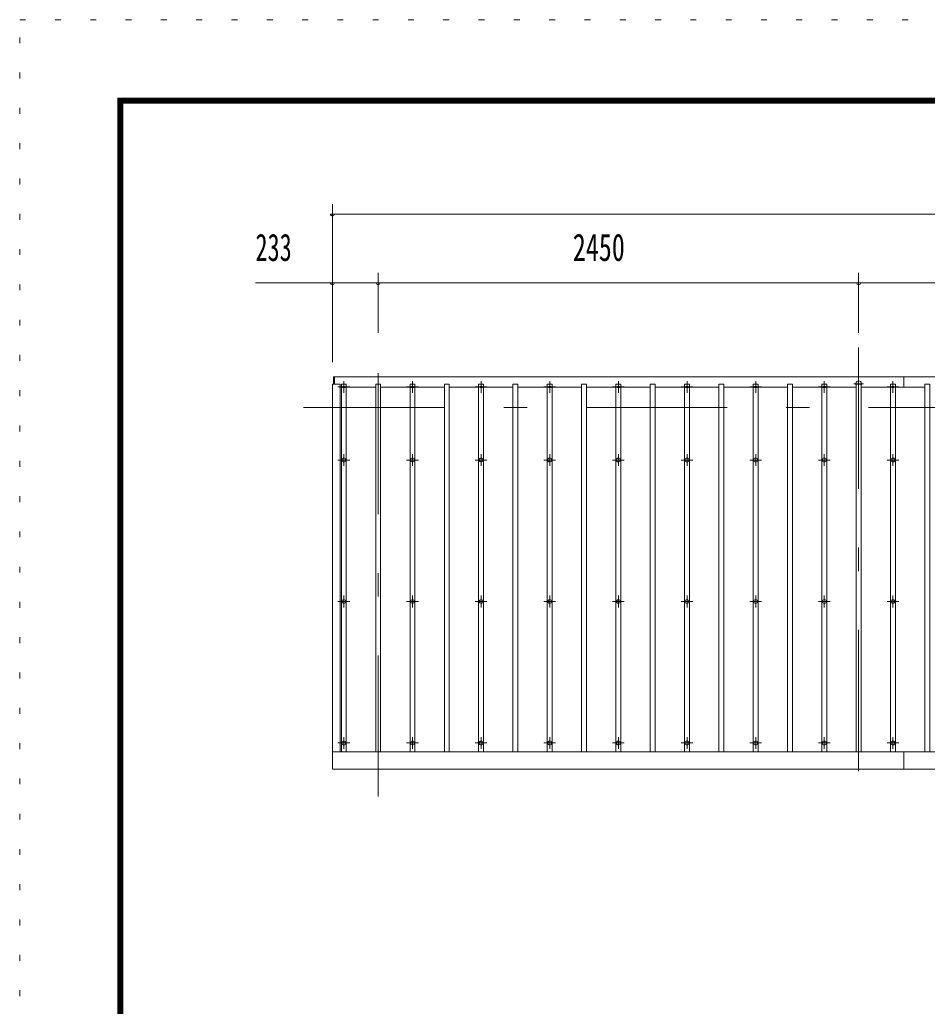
# Model space of a CAD drawing. Units: millimetres, scale not verified. Extents: x -25863 to 25873, y -10500 to 10500.
# Drawn here: x -3827 to 801, y 5468 to 10500 of the extents above; entities that cross this region are included whole.
import ezdxf
from ezdxf.enums import TextEntityAlignment as Align

# ---------------------------------------------------------------- set-up
doc = ezdxf.new("R2010")
doc.units = ezdxf.units.MM
doc.header["$LTSCALE"] = 60
doc.linetypes.add('USER3', pattern=[24, 12, -5, 2, -5])
doc.linetypes.add('USER4', pattern=[3, 0.5, -2.5])
for name, color, linetype, lineweight in [('0-2_1-05BOLD', 7, 'Continuous', 18), ('0-3_1-25CENTER', 3, 'USER3', 18), ('0-4_1-45THIN', 4, 'Continuous', 18), ('0-5_1-55DIM', 3, 'Continuous', 18), ('0-C_F-F1PAPER', 5, 'Continuous', 18), ('0-D_F-E_J_ADD', 5, 'USER4', 18)]:
    doc.layers.add(name, color=color, linetype=linetype, lineweight=lineweight)
doc.styles.add('ＭＳ ゴシック', font='')
doc.styles.get('ＭＳ ゴシック').set_extended_font_data('MS Gothic')

msp = doc.modelspace()

# ---------------------------------------------------------------- linework, layer by layer
at = {"layer": '0-2_1-05BOLD'}
for p, q in [((-2221.88, 8641.19), (-2221.88, 8677.67)), ((681.12, 8677.67), (681.12, 8626.18)), ((-2231.88, 6765.11), (8434.12, 6765.11)), ((681.12, 6765.11), (681.12, 6677.67))]:
    msp.add_line(p, q, dxfattribs=at)
for points in [[(8429.12, 8641.19), (8429.12, 8677.67), (-2226.88, 8677.67), (-2226.88, 8641.19)], [(8434.12, 6677.67), (-2231.88, 6677.67), (-2231.88, 8641.19), (-2191.88, 8641.19), (-2191.88, 6765.11)]]:
    msp.add_lwpolyline(points, dxfattribs=at)
for centre in [(-2173.88, 8254.17), (-1823.88, 8254.17), (-1473.88, 8254.17), (-1123.88, 8254.17), (-773.88, 8254.17), (-423.88, 8254.17), (-73.88, 8254.17), (276.12, 8254.17), (626.12, 8254.17), (-2173.88, 7532.51), (-1823.88, 7532.51), (-1473.88, 7532.51), (-1123.88, 7532.51), (-773.88, 7532.51), (-423.88, 7532.51), (-73.88, 7532.51), (276.12, 7532.51), (626.12, 7532.51), (-2173.88, 6810.85), (-1823.88, 6810.85), (-1473.88, 6810.85), (-1123.88, 6810.85), (-773.88, 6810.85), (-423.88, 6810.85), (-73.88, 6810.85), (276.12, 6810.85), (626.12, 6810.85)]:
    msp.add_circle(centre, 10, dxfattribs=at)
for centre, radius, start, end in [((451.12, 8642.67), 15, 326.44154, 213.55197), ((-2173.88, 8616.22), 14.5, 46.39838, 133.60162), ((-2173.88, 8637.22), 14.5, 226.3961, 313.6039), ((-1823.88, 8616.22), 14.5, 46.39838, 133.60162), ((-1823.88, 8637.22), 14.5, 226.3961, 313.6039), ((-1473.88, 8616.22), 14.5, 46.39838, 133.60162), ((-1473.88, 8637.22), 14.5, 226.3961, 313.6039), ((-1123.88, 8616.22), 14.5, 46.39838, 133.60162), ((-1123.88, 8637.22), 14.5, 226.3961, 313.6039), ((-773.88, 8616.22), 14.5, 46.39838, 133.60162), ((-773.88, 8637.22), 14.5, 226.3961, 313.6039), ((-423.88, 8616.22), 14.5, 46.39838, 133.60162), ((-423.88, 8637.22), 14.5, 226.3961, 313.6039), ((-73.88, 8616.22), 14.5, 46.39838, 133.60162), ((-73.88, 8637.22), 14.5, 226.3961, 313.6039), ((276.12, 8616.22), 14.5, 46.39838, 133.60162), ((276.12, 8637.22), 14.5, 226.3961, 313.6039), ((626.12, 8616.22), 14.5, 46.39838, 133.60162), ((626.12, 8637.22), 14.5, 226.3961, 313.6039)]:
    msp.add_arc(centre, radius, start, end, dxfattribs=at)
at = {"layer": '0-3_1-25CENTER'}
for p, q in [((-1998.88, 6537.67), (-1998.88, 8827.67)), ((451.12, 8827.67), (451.12, 6537.67)), ((-2173.88, 8656.72), (-2173.88, 8596.72)), ((-1823.88, 8656.72), (-1823.88, 8596.72)), ((-1473.88, 8596.72), (-1473.88, 8656.72)), ((-1123.88, 8656.72), (-1123.88, 8596.72)), ((-773.88, 8596.72), (-773.88, 8656.72)), ((-423.88, 8656.72), (-423.88, 8596.72)), ((-73.88, 8596.72), (-73.88, 8656.72)), ((276.12, 8656.72), (276.12, 8596.72)), ((626.12, 8656.72), (626.12, 8596.72)), ((-2203.88, 8626.72), (-2143.88, 8626.72)), ((-1793.88, 8626.72), (-1853.88, 8626.72)), ((-1503.88, 8626.72), (-1443.88, 8626.72)), ((-1093.88, 8626.72), (-1153.88, 8626.72)), ((-803.88, 8626.72), (-743.88, 8626.72)), ((-393.88, 8626.72), (-453.88, 8626.72)), ((-103.88, 8626.72), (-43.88, 8626.72)), ((306.12, 8626.72), (246.12, 8626.72)), ((476.12, 8642.67), (426.12, 8642.67)), ((656.12, 8626.72), (596.12, 8626.72)), ((-2378.88, 8521.68), (8581.12, 8521.68)), ((-2143.88, 8254.17), (-2203.88, 8254.17)), ((-2173.88, 8284.17), (-2173.88, 8224.17)), ((-1793.88, 8254.17), (-1853.88, 8254.17)), ((-1823.88, 8284.17), (-1823.88, 8224.17)), ((-1503.88, 8254.17), (-1443.88, 8254.17)), ((-1473.88, 8224.17), (-1473.88, 8284.17)), ((-1093.88, 8254.17), (-1153.88, 8254.17)), ((-1123.88, 8284.17), (-1123.88, 8224.17)), ((-803.88, 8254.17), (-743.88, 8254.17)), ((-773.88, 8224.17), (-773.88, 8284.17)), ((-393.88, 8254.17), (-453.88, 8254.17)), ((-423.88, 8284.17), (-423.88, 8224.17)), ((-103.88, 8254.17), (-43.88, 8254.17)), ((-73.88, 8224.17), (-73.88, 8284.17)), ((306.12, 8254.17), (246.12, 8254.17)), ((276.12, 8284.17), (276.12, 8224.17)), ((656.12, 8254.17), (596.12, 8254.17)), ((626.12, 8284.17), (626.12, 8224.17)), ((-2173.88, 7562.51), (-2173.88, 7502.51)), ((-1823.88, 7562.51), (-1823.88, 7502.51)), ((-1473.88, 7502.51), (-1473.88, 7562.51)), ((-1123.88, 7562.51), (-1123.88, 7502.51)), ((-773.88, 7502.51), (-773.88, 7562.51)), ((-423.88, 7562.51), (-423.88, 7502.51)), ((-73.88, 7502.51), (-73.88, 7562.51)), ((276.12, 7562.51), (276.12, 7502.51)), ((626.12, 7502.51), (626.12, 7562.51)), ((-2203.88, 7532.51), (-2143.88, 7532.51)), ((-1853.88, 7532.51), (-1793.88, 7532.51)), ((-1503.88, 7532.51), (-1443.88, 7532.51)), ((-1153.88, 7532.51), (-1093.88, 7532.51)), ((-803.88, 7532.51), (-743.88, 7532.51)), ((-453.88, 7532.51), (-393.88, 7532.51)), ((-103.88, 7532.51), (-43.88, 7532.51)), ((246.12, 7532.51), (306.12, 7532.51)), ((596.12, 7532.51), (656.12, 7532.51)), ((-2143.88, 6810.85), (-2203.88, 6810.85)), ((-2173.88, 6840.85), (-2173.88, 6780.85)), ((-1793.88, 6810.85), (-1853.88, 6810.85)), ((-1823.88, 6840.85), (-1823.88, 6780.85)), ((-1503.88, 6810.85), (-1443.88, 6810.85)), ((-1473.88, 6780.85), (-1473.88, 6840.85)), ((-1093.88, 6810.85), (-1153.88, 6810.85)), ((-1123.88, 6840.85), (-1123.88, 6780.85)), ((-803.88, 6810.85), (-743.88, 6810.85)), ((-773.88, 6780.85), (-773.88, 6840.85)), ((-393.88, 6810.85), (-453.88, 6810.85)), ((-423.88, 6840.85), (-423.88, 6780.85)), ((-103.88, 6810.85), (-43.88, 6810.85)), ((-73.88, 6780.85), (-73.88, 6840.85)), ((306.12, 6810.85), (246.12, 6810.85)), ((276.12, 6840.85), (276.12, 6780.85)), ((656.12, 6810.85), (596.12, 6810.85)), ((626.12, 6840.85), (626.12, 6780.85))]:
    msp.add_line(p, q, dxfattribs=at)
at = {"layer": '0-4_1-45THIN'}
for p, q in [((-2186.38, 8626.18), (-2191.88, 8626.18)), ((-2186.38, 8641.19), (-2186.38, 6765.11)), ((-2161.38, 8626.18), (-2011.38, 8626.18)), ((-2011.38, 8641.19), (-2011.38, 6765.11)), ((-1986.38, 8626.18), (-1836.38, 8626.18)), ((-1836.38, 8641.19), (-1836.38, 6765.11)), ((-1811.38, 8626.18), (-1661.38, 8626.18)), ((-1661.38, 8641.19), (-1661.38, 6765.11)), ((-1636.38, 8626.18), (-1486.38, 8626.18)), ((-1486.38, 8641.19), (-1486.38, 6765.11)), ((-1461.38, 8626.18), (-1311.38, 8626.18)), ((-1311.38, 6765.11), (-1311.38, 8641.19)), ((-1286.38, 8626.18), (-1136.38, 8626.18)), ((-1136.38, 6765.11), (-1136.38, 8641.19)), ((-1111.38, 8626.18), (-961.38, 8626.18)), ((-961.38, 6765.11), (-961.38, 8641.19)), ((-936.38, 8626.18), (-786.38, 8626.18)), ((-786.38, 6765.11), (-786.38, 8641.19)), ((-761.38, 8626.18), (-611.38, 8626.18)), ((-611.38, 6765.11), (-611.38, 8641.19)), ((-586.38, 8626.18), (-436.38, 8626.18)), ((-436.38, 8641.19), (-436.38, 6765.11)), ((-411.38, 8626.18), (-261.38, 8626.18)), ((-261.38, 8641.19), (-261.38, 6765.11)), ((-236.38, 8626.18), (-86.38, 8626.18)), ((-86.38, 6765.11), (-86.38, 8641.19)), ((-61.38, 8626.18), (88.62, 8626.18)), ((88.62, 6765.11), (88.62, 8641.19)), ((113.62, 8626.18), (263.62, 8626.18)), ((263.62, 8641.19), (263.62, 6765.11)), ((288.62, 8626.18), (438.62, 8626.18)), ((438.62, 8641.19), (438.62, 6765.11)), ((463.62, 8626.18), (613.62, 8626.18)), ((613.62, 8641.19), (613.62, 6765.11)), ((638.62, 8626.18), (788.62, 8626.18)), ((788.62, 6765.11), (788.62, 8641.19))]:
    msp.add_line(p, q, dxfattribs=at)
for points in [[(-2161.38, 6765.11), (-2161.38, 8641.19), (-2186.38, 8641.19)], [(-1986.38, 6765.11), (-1986.38, 8641.19), (-2011.38, 8641.19)], [(-1811.38, 6765.11), (-1811.38, 8641.19), (-1836.38, 8641.19)], [(-1636.38, 6765.11), (-1636.38, 8641.19), (-1661.38, 8641.19)], [(-1461.38, 6765.11), (-1461.38, 8641.19), (-1486.38, 8641.19)], [(-1311.38, 8641.19), (-1286.38, 8641.19), (-1286.38, 6765.11)], [(-1136.38, 8641.19), (-1111.38, 8641.19), (-1111.38, 6765.11)], [(-961.38, 8641.19), (-936.38, 8641.19), (-936.38, 6765.11)], [(-786.38, 8641.19), (-761.38, 8641.19), (-761.38, 6765.11)], [(-611.38, 8641.19), (-586.38, 8641.19), (-586.38, 6765.11)], [(-411.38, 6765.11), (-411.38, 8641.19), (-436.38, 8641.19)], [(-236.38, 6765.11), (-236.38, 8641.19), (-261.38, 8641.19)], [(-86.38, 8641.19), (-61.38, 8641.19), (-61.38, 6765.11)], [(88.62, 8641.19), (113.62, 8641.19), (113.62, 6765.11)], [(288.62, 6765.11), (288.62, 8641.19), (263.62, 8641.19)], [(463.62, 6765.11), (463.62, 8641.19), (438.62, 8641.19)], [(638.62, 6765.11), (638.62, 8641.19), (613.62, 8641.19)], [(788.62, 8641.19), (813.62, 8641.19), (813.62, 6765.11)]]:
    msp.add_lwpolyline(points, dxfattribs=at)
at = {"layer": '0-5_1-55DIM'}
for p, q in [((-2231.88, 9558.67), (-2231.88, 8752.68)), ((-2221.88, 9508.67), (-2241.88, 9508.67)), ((8434.12, 9508.67), (-2231.88, 9508.67)), ((-2624.38, 9158.67), (8826.62, 9158.67)), ((-2221.88, 9158.67), (-2241.88, 9158.67)), ((-1988.88, 9158.67), (-2008.88, 9158.67)), ((-1998.88, 8902.68), (-1998.88, 9208.67)), ((461.12, 9158.67), (441.12, 9158.67)), ((451.12, 9208.67), (451.12, 8902.68))]:
    msp.add_line(p, q, dxfattribs=at)
for centre in [(-2231.88, 9508.67), (-2231.88, 9158.67), (-1998.88, 9158.67), (451.12, 9158.67)]:
    msp.add_arc(centre, 10, 180, 0, dxfattribs=at)
at = {"layer": '0-C_F-F1PAPER'}
for points in [[(25373.46, -10000), (-3326.54, -10000), (-3326.54, 10100), (25373.46, 10100)], [(25370.95, -9997.5), (25370.95, 10097.5), (-3324.04, 10097.5), (-3324.04, -9997.5)], [(25368.46, -9995), (25368.46, 10095), (-3321.54, 10095), (-3321.54, -9995)], [(25365.96, -9992.5), (-3319.04, -9992.5), (-3319.04, 10092.5), (25365.96, 10092.5)], [(25363.46, -9990), (25363.46, 10090), (-3316.54, 10090), (-3316.54, -9990)], [(25360.96, -9987.5), (-3314.04, -9987.5), (-3314.04, 10087.5), (25360.96, 10087.5)], [(25358.45, -9985), (25358.45, 10085), (-3311.54, 10085), (-3311.54, -9985)], [(25355.96, -9982.5), (-3309.04, -9982.5), (-3309.04, 10082.5), (25355.96, 10082.5)], [(25353.46, -9980), (-3306.54, -9980), (-3306.54, 10080), (25353.46, 10080)], [(25350.96, -9977.5), (-3304.04, -9977.5), (-3304.04, 10077.5), (25350.96, 10077.5)], [(25348.46, -9975), (25348.46, 10075), (-3301.54, 10075), (-3301.54, -9975)]]:
    msp.add_lwpolyline(points, close=True, dxfattribs=at)
at = {"layer": '0-D_F-E_J_ADD'}
msp.add_lwpolyline([(25873.46, -10500), (-3826.54, -10500), (-3826.54, 10500), (25873.46, 10500)], close=True, dxfattribs=at)

# ---------------------------------------------------------------- texts
at = {"layer": '0-5_1-55DIM', "color": 7, "style": 'ＭＳ ゴシック'}
for s, width, p in [('233', 0.65, (-2624.38, 9227.67)), ('2450', 0.7, (-1006.38, 9227.67))]:
    msp.add_text(s, height=139.3, dxfattribs=dict(at, width=width)).set_placement(p, align=Align.BOTTOM_LEFT)

doc.saveas('drawing.dxf')
